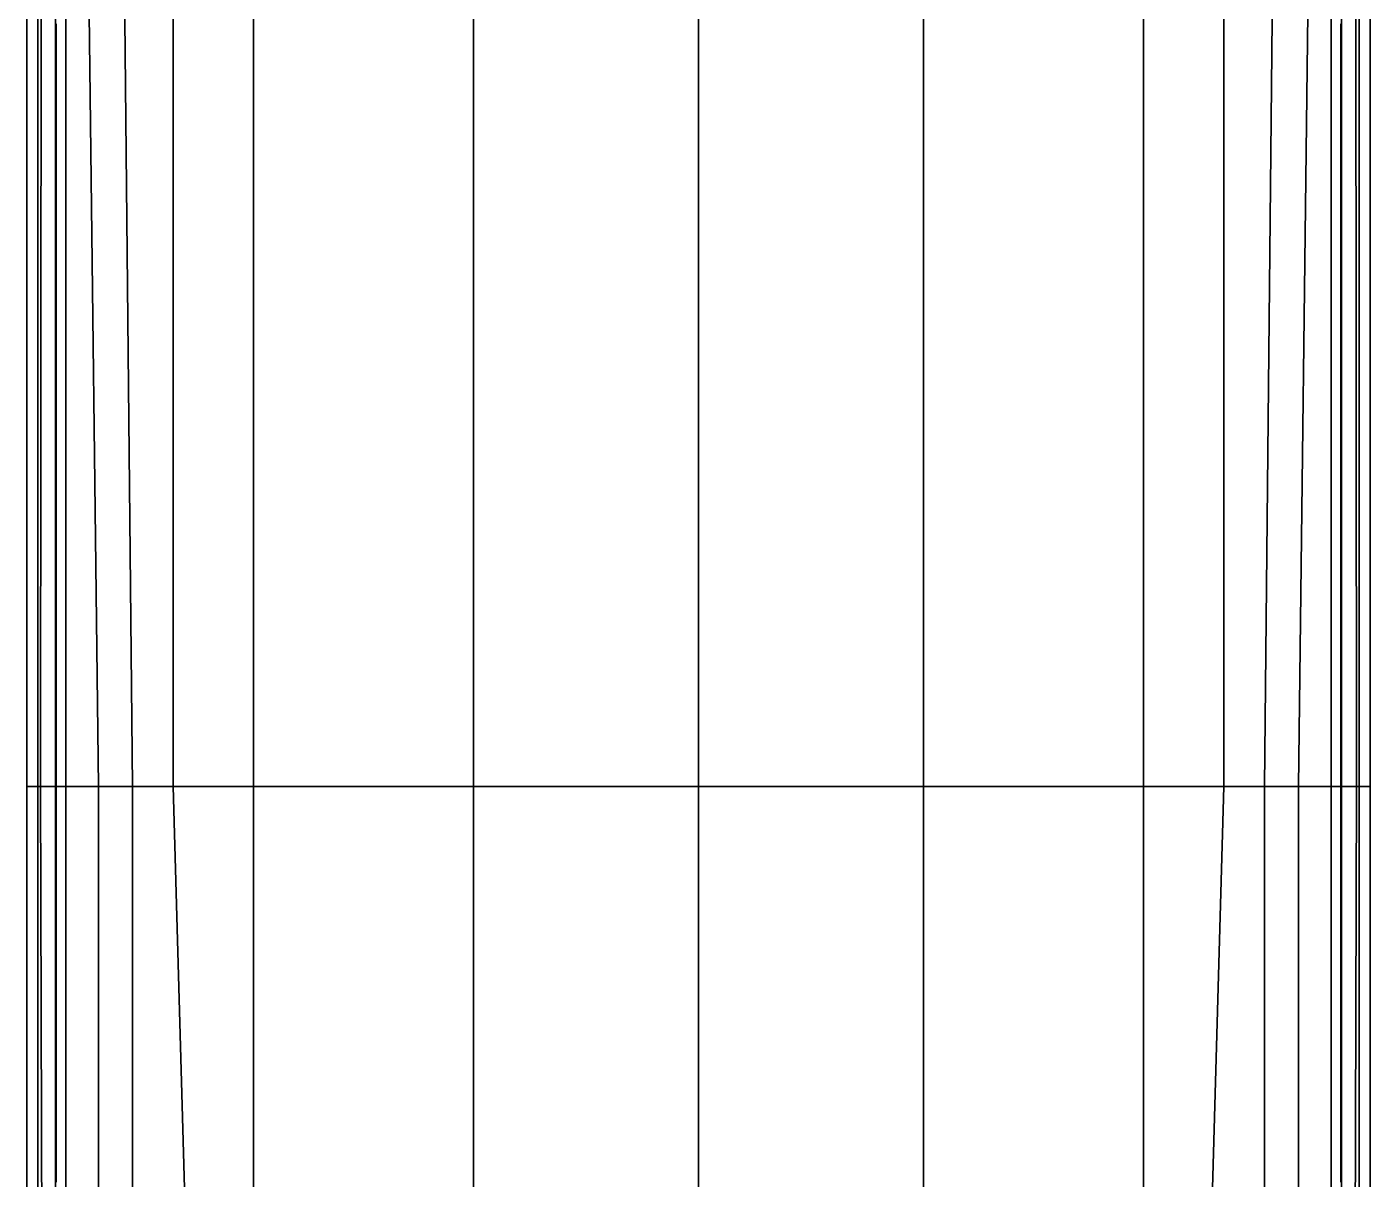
# Model space of a CAD drawing. Header units: millimetres. Extents: x -4.2 to 4.2, y -36.1 to 45.6.
# Drawn here: x -4.23 to 4.23, y -7.33 to -0.08 of the extents above; entities that cross this region are included whole.
import ezdxf

# ---------------------------------------------------------------- set-up
doc = ezdxf.new("R2010")
doc.units = ezdxf.units.MM
doc.layers.add('h2', color=7, linetype='Continuous')
doc.layers.add('railings', color=6, linetype='Continuous')

msp = doc.modelspace()

# ---------------------------------------------------------------- linework, layer by layer
for points in [[(-4.225, 0.18, 2.885), (-4.225, 0.18, -0.21), (-4.225, -4.86, -0.21), (-4.225, -4.86, 2.825)], [(-4.155, 0.18, 2.965), (-4.225, 0.18, 2.885), (-4.225, -4.86, 2.825), (-4.155, -4.86, 2.92)], [(-4.045, 0.18, 2.99), (-4.155, 0.18, 2.965), (-4.155, -4.86, 2.92), (-4.045, -4.86, 2.955)], [(-4.225, -4.86, 2.825), (-4.225, -4.86, -0.21), (-4.225, -9.84, -0.21), (-4.225, -9.84, 2.825)], [(-4.155, -4.86, 2.92), (-4.225, -4.86, 2.825), (-4.225, -9.84, 2.825), (-4.155, -9.84, 2.92)], [(-4.045, -4.86, 2.955), (-4.155, -4.86, 2.92), (-4.155, -9.84, 2.92), (-4.045, -9.84, 2.955)]]:
    msp.add_3dface(points)
at = {"color": 1}
for points in [[(-4.225, 0.18, -0.21), (-4.225, 0.18, -1.22), (-4.225, -4.86, -1.22), (-4.225, -4.86, -0.21)], [(-4.225, 0.18, -1.22), (-4.135, 0.18, -1.435), (-4.14, -4.86, -1.495), (-4.225, -4.86, -1.22)], [(-4.135, 0.18, -1.435), (-3.98, 0.18, -1.655), (-3.98, -4.86, -1.72), (-4.14, -4.86, -1.495)], [(-3.98, 0.18, -1.655), (-3.835, 0.18, -1.78), (-3.775, -4.86, -1.885), (-3.98, -4.86, -1.72)], [(-3.835, 0.18, -1.78), (-3.61, 0.18, -1.895), (-3.56, -4.86, -1.97), (-3.775, -4.86, -1.885)], [(-3.61, 0.18, -1.895), (-3.305, 0.18, -1.95), (-3.305, -4.86, -1.99), (-3.56, -4.86, -1.97)], [(0, -4.86, -1.99), (-3.305, -4.86, -1.99), (-3.305, 0.18, -1.95), (0, 0.18, -1.99)], [(-4.225, -4.86, -1.22), (-4.14, -4.86, -1.495), (-4.125, -9.84, -1.07), (-4.225, -9.84, -0.73)], [(-4.225, -4.86, -0.21), (-4.225, -4.86, -1.22), (-4.225, -9.84, -0.73), (-4.225, -9.84, -0.21)], [(-4.14, -4.86, -1.495), (-3.98, -4.86, -1.72), (-3.98, -9.84, -1.345), (-4.125, -9.84, -1.07)], [(-3.98, -4.86, -1.72), (-3.775, -4.86, -1.885), (-3.775, -9.84, -1.585), (-3.98, -9.84, -1.345)], [(-3.775, -4.86, -1.885), (-3.56, -4.86, -1.97), (-3.56, -9.84, -1.72), (-3.775, -9.84, -1.585)], [(-3.56, -4.86, -1.97), (-3.305, -4.86, -1.99), (-3.165, -9.84, -1.845), (-3.56, -9.84, -1.72)], [(0, -9.84, -1.815), (-3.165, -9.84, -1.845), (-3.305, -4.86, -1.99), (0, -4.86, -1.99)]]:
    msp.add_3dface(points, dxfattribs=at)
at = {"color": 2}
for points in [[(-2.8, 0.18, 3.055), (-4.045, 0.18, 2.99), (-4.045, -4.86, 2.955), (-2.8, -4.86, 3.025)], [(-1.415, 0.18, 3.11), (-2.8, 0.18, 3.055), (-2.8, -4.86, 3.025), (-1.415, -4.86, 3.095)], [(0, 0.18, 3.13), (-1.415, 0.18, 3.11), (-1.415, -4.86, 3.095), (0, -4.86, 3.13)], [(-2.8, -4.86, 3.025), (-4.045, -4.86, 2.955), (-4.045, -9.84, 2.955), (-2.8, -9.84, 3.025)], [(-1.415, -4.86, 3.095), (-2.8, -4.86, 3.025), (-2.8, -9.84, 3.025), (-1.415, -9.84, 3.095)], [(0, -4.86, 3.13), (-1.415, -4.86, 3.095), (-1.415, -9.84, 3.095), (0, -9.84, 3.13)]]:
    msp.add_3dface(points, dxfattribs=at)
at = {"layer": 'h2', "color": 1}
for points in [[(0, -4.86, -1.99), (3.305, -4.86, -1.99), (3.305, 0.18, -1.95), (0, 0.18, -1.99)], [(3.61, 0.18, -1.895), (3.305, 0.18, -1.95), (3.305, -4.86, -1.99), (3.56, -4.86, -1.97)], [(3.835, 0.18, -1.78), (3.61, 0.18, -1.895), (3.56, -4.86, -1.97), (3.775, -4.86, -1.885)], [(3.98, 0.18, -1.655), (3.835, 0.18, -1.78), (3.775, -4.86, -1.885), (3.98, -4.86, -1.72)], [(4.135, 0.18, -1.435), (3.98, 0.18, -1.655), (3.98, -4.86, -1.72), (4.14, -4.86, -1.495)], [(4.225, 0.18, -1.22), (4.135, 0.18, -1.435), (4.14, -4.86, -1.495), (4.225, -4.86, -1.22)], [(4.225, 0.18, -0.21), (4.225, 0.18, -1.22), (4.225, -4.86, -1.22), (4.225, -4.86, -0.21)], [(0, -9.84, -1.815), (3.165, -9.84, -1.845), (3.305, -4.86, -1.99), (0, -4.86, -1.99)], [(3.56, -4.86, -1.97), (3.305, -4.86, -1.99), (3.165, -9.84, -1.845), (3.56, -9.84, -1.72)], [(3.775, -4.86, -1.885), (3.56, -4.86, -1.97), (3.56, -9.84, -1.72), (3.775, -9.84, -1.585)], [(3.98, -4.86, -1.72), (3.775, -4.86, -1.885), (3.775, -9.84, -1.585), (3.98, -9.84, -1.345)], [(4.14, -4.86, -1.495), (3.98, -4.86, -1.72), (3.98, -9.84, -1.345), (4.125, -9.84, -1.07)], [(4.225, -4.86, -1.22), (4.14, -4.86, -1.495), (4.125, -9.84, -1.07), (4.225, -9.84, -0.73)], [(4.225, -4.86, -0.21), (4.225, -4.86, -1.22), (4.225, -9.84, -0.73), (4.225, -9.84, -0.21)]]:
    msp.add_3dface(points, dxfattribs=at)
at = {"layer": 'h2', "color": 2}
for points in [[(0, 0.18, 3.13), (1.415, 0.18, 3.11), (1.415, -4.86, 3.095), (0, -4.86, 3.13)], [(1.415, 0.18, 3.11), (2.8, 0.18, 3.055), (2.8, -4.86, 3.025), (1.415, -4.86, 3.095)], [(2.8, 0.18, 3.055), (4.045, 0.18, 2.99), (4.045, -4.86, 2.955), (2.8, -4.86, 3.025)], [(0, -4.86, 3.13), (1.415, -4.86, 3.095), (1.415, -9.84, 3.095), (0, -9.84, 3.13)], [(1.415, -4.86, 3.095), (2.8, -4.86, 3.025), (2.8, -9.84, 3.025), (1.415, -9.84, 3.095)], [(2.8, -4.86, 3.025), (4.045, -4.86, 2.955), (4.045, -9.84, 2.955), (2.8, -9.84, 3.025)]]:
    msp.add_3dface(points, dxfattribs=at)
at = {"layer": 'h2'}
for points in [[(4.045, 0.18, 2.99), (4.155, 0.18, 2.965), (4.155, -4.86, 2.92), (4.045, -4.86, 2.955)], [(4.155, 0.18, 2.965), (4.225, 0.18, 2.885), (4.225, -4.86, 2.825), (4.155, -4.86, 2.92)], [(4.225, 0.18, 2.885), (4.225, 0.18, -0.21), (4.225, -4.86, -0.21), (4.225, -4.86, 2.825)], [(4.045, -4.86, 2.955), (4.155, -4.86, 2.92), (4.155, -9.84, 2.92), (4.045, -9.84, 2.955)], [(4.155, -4.86, 2.92), (4.225, -4.86, 2.825), (4.225, -9.84, 2.825), (4.155, -9.84, 2.92)], [(4.225, -4.86, 2.825), (4.225, -4.86, -0.21), (4.225, -9.84, -0.21), (4.225, -9.84, 2.825)]]:
    msp.add_3dface(points, dxfattribs=at)
at = {"layer": 'railings'}
for points in [[(-4.04, -0.1, 4.29), (-4.04, -0.1, 2.98), (-4.04, -0.06, 2.98), (-4.04, -0.06, 4.29)], [(-4.04, -0.1, 4.29), (-4.04, -0.1, 2.98), (-4.04, -0.06, 2.98), (-4.04, -0.06, 4.29)], [(4.04, -0.1, 4.29), (4.04, -0.1, 2.98), (4.04, -0.06, 2.98), (4.04, -0.06, 4.29)], [(4.04, -0.1, 4.29), (4.04, -0.1, 2.98), (4.04, -0.06, 2.98), (4.04, -0.06, 4.29)], [(-4.04, -0.1, 4.29), (-4.04, -1.89, 4.28), (-4.04, -1.89, 4.24), (-4.04, -0.1, 4.25)], [(-4.04, -0.1, 4.29), (-4.04, -1.89, 4.28), (-4.04, -1.89, 4.24), (-4.04, -0.1, 4.25)], [(-4.04, -0.1, 3.7), (-4.04, -1.89, 3.69), (-4.04, -1.89, 3.65), (-4.04, -0.1, 3.66)], [(-4.04, -0.1, 3.7), (-4.04, -1.89, 3.69), (-4.04, -1.89, 3.65), (-4.04, -0.1, 3.66)], [(4.04, -0.1, 3.7), (4.04, -1.89, 3.69), (4.04, -1.89, 3.65), (4.04, -0.1, 3.66)], [(4.04, -0.1, 3.7), (4.04, -1.89, 3.69), (4.04, -1.89, 3.65), (4.04, -0.1, 3.66)], [(4.04, -0.1, 4.29), (4.04, -1.89, 4.28), (4.04, -1.89, 4.24), (4.04, -0.1, 4.25)], [(4.04, -0.1, 4.29), (4.04, -1.89, 4.28), (4.04, -1.89, 4.24), (4.04, -0.1, 4.25)], [(-4.04, -1.93, 4.28), (-4.04, -1.93, 2.97), (-4.04, -1.89, 2.97), (-4.04, -1.89, 4.28)], [(-4.04, -1.93, 4.28), (-4.04, -1.93, 2.97), (-4.04, -1.89, 2.97), (-4.04, -1.89, 4.28)], [(-4.04, -1.93, 4.28), (-4.04, -3.67, 4.27), (-4.04, -3.67, 4.23), (-4.04, -1.93, 4.24)], [(-4.04, -1.93, 4.28), (-4.04, -3.67, 4.27), (-4.04, -3.67, 4.23), (-4.04, -1.93, 4.24)], [(-4.04, -1.93, 3.69), (-4.04, -3.67, 3.68), (-4.04, -3.67, 3.64), (-4.04, -1.93, 3.65)], [(-4.04, -1.93, 3.69), (-4.04, -3.67, 3.68), (-4.04, -3.67, 3.64), (-4.04, -1.93, 3.65)], [(4.04, -1.93, 4.28), (4.04, -1.93, 2.97), (4.04, -1.89, 2.97), (4.04, -1.89, 4.28)], [(4.04, -1.93, 4.28), (4.04, -1.93, 2.97), (4.04, -1.89, 2.97), (4.04, -1.89, 4.28)], [(4.04, -1.93, 3.69), (4.04, -3.67, 3.68), (4.04, -3.67, 3.64), (4.04, -1.93, 3.65)], [(4.04, -1.93, 3.69), (4.04, -3.67, 3.68), (4.04, -3.67, 3.64), (4.04, -1.93, 3.65)], [(4.04, -1.93, 4.28), (4.04, -3.67, 4.27), (4.04, -3.67, 4.23), (4.04, -1.93, 4.24)], [(4.04, -1.93, 4.28), (4.04, -3.67, 4.27), (4.04, -3.67, 4.23), (4.04, -1.93, 4.24)], [(-4.04, -3.71, 4.27), (-4.04, -3.71, 2.96), (-4.04, -3.67, 2.96), (-4.04, -3.67, 4.27)], [(-4.04, -3.71, 4.27), (-4.04, -3.71, 2.96), (-4.04, -3.67, 2.96), (-4.04, -3.67, 4.27)], [(-4.04, -3.71, 4.27), (-4.04, -5.54, 4.27), (-4.04, -5.54, 4.23), (-4.04, -3.71, 4.23)], [(-4.04, -3.71, 4.27), (-4.04, -5.54, 4.27), (-4.04, -5.54, 4.23), (-4.04, -3.71, 4.23)], [(-4.04, -3.71, 3.68), (-4.04, -5.54, 3.68), (-4.04, -5.54, 3.64), (-4.04, -3.71, 3.64)], [(-4.04, -3.71, 3.68), (-4.04, -5.54, 3.68), (-4.04, -5.54, 3.64), (-4.04, -3.71, 3.64)], [(4.04, -3.71, 4.27), (4.04, -3.71, 2.96), (4.04, -3.67, 2.96), (4.04, -3.67, 4.27)], [(4.04, -3.71, 4.27), (4.04, -3.71, 2.96), (4.04, -3.67, 2.96), (4.04, -3.67, 4.27)], [(4.04, -3.71, 3.68), (4.04, -5.54, 3.68), (4.04, -5.54, 3.64), (4.04, -3.71, 3.64)], [(4.04, -3.71, 3.68), (4.04, -5.54, 3.68), (4.04, -5.54, 3.64), (4.04, -3.71, 3.64)], [(4.04, -3.71, 4.27), (4.04, -5.54, 4.27), (4.04, -5.54, 4.23), (4.04, -3.71, 4.23)], [(4.04, -3.71, 4.27), (4.04, -5.54, 4.27), (4.04, -5.54, 4.23), (4.04, -3.71, 4.23)], [(-4.04, -5.58, 4.27), (-4.04, -5.58, 2.95), (-4.04, -5.54, 2.95), (-4.04, -5.54, 4.27)], [(-4.04, -5.58, 4.27), (-4.04, -5.58, 2.95), (-4.04, -5.54, 2.95), (-4.04, -5.54, 4.27)], [(4.04, -5.58, 4.27), (4.04, -5.58, 2.95), (4.04, -5.54, 2.95), (4.04, -5.54, 4.27)], [(4.04, -5.58, 4.27), (4.04, -5.58, 2.95), (4.04, -5.54, 2.95), (4.04, -5.54, 4.27)], [(-4.04, -5.58, 4.27), (-4.04, -7.31, 4.27), (-4.04, -7.31, 4.23), (-4.04, -5.58, 4.23)], [(-4.04, -5.58, 4.27), (-4.04, -7.31, 4.27), (-4.04, -7.31, 4.23), (-4.04, -5.58, 4.23)], [(-4.04, -5.58, 3.68), (-4.04, -7.31, 3.68), (-4.04, -7.31, 3.64), (-4.04, -5.58, 3.64)], [(-4.04, -5.58, 3.68), (-4.04, -7.31, 3.68), (-4.04, -7.31, 3.64), (-4.04, -5.58, 3.64)], [(4.04, -5.58, 3.68), (4.04, -7.31, 3.68), (4.04, -7.31, 3.64), (4.04, -5.58, 3.64)], [(4.04, -5.58, 3.68), (4.04, -7.31, 3.68), (4.04, -7.31, 3.64), (4.04, -5.58, 3.64)], [(4.04, -5.58, 4.27), (4.04, -7.31, 4.27), (4.04, -7.31, 4.23), (4.04, -5.58, 4.23)], [(4.04, -5.58, 4.27), (4.04, -7.31, 4.27), (4.04, -7.31, 4.23), (4.04, -5.58, 4.23)], [(-4.04, -7.35, 4.27), (-4.04, -7.35, 2.95), (-4.04, -7.31, 2.95), (-4.04, -7.31, 4.27)], [(-4.04, -7.35, 4.27), (-4.04, -7.35, 2.95), (-4.04, -7.31, 2.95), (-4.04, -7.31, 4.27)], [(4.04, -7.35, 4.27), (4.04, -7.35, 2.95), (4.04, -7.31, 2.95), (4.04, -7.31, 4.27)], [(4.04, -7.35, 4.27), (4.04, -7.35, 2.95), (4.04, -7.31, 2.95), (4.04, -7.31, 4.27)]]:
    msp.add_3dface(points, dxfattribs=at)

doc.saveas('drawing.dxf')
